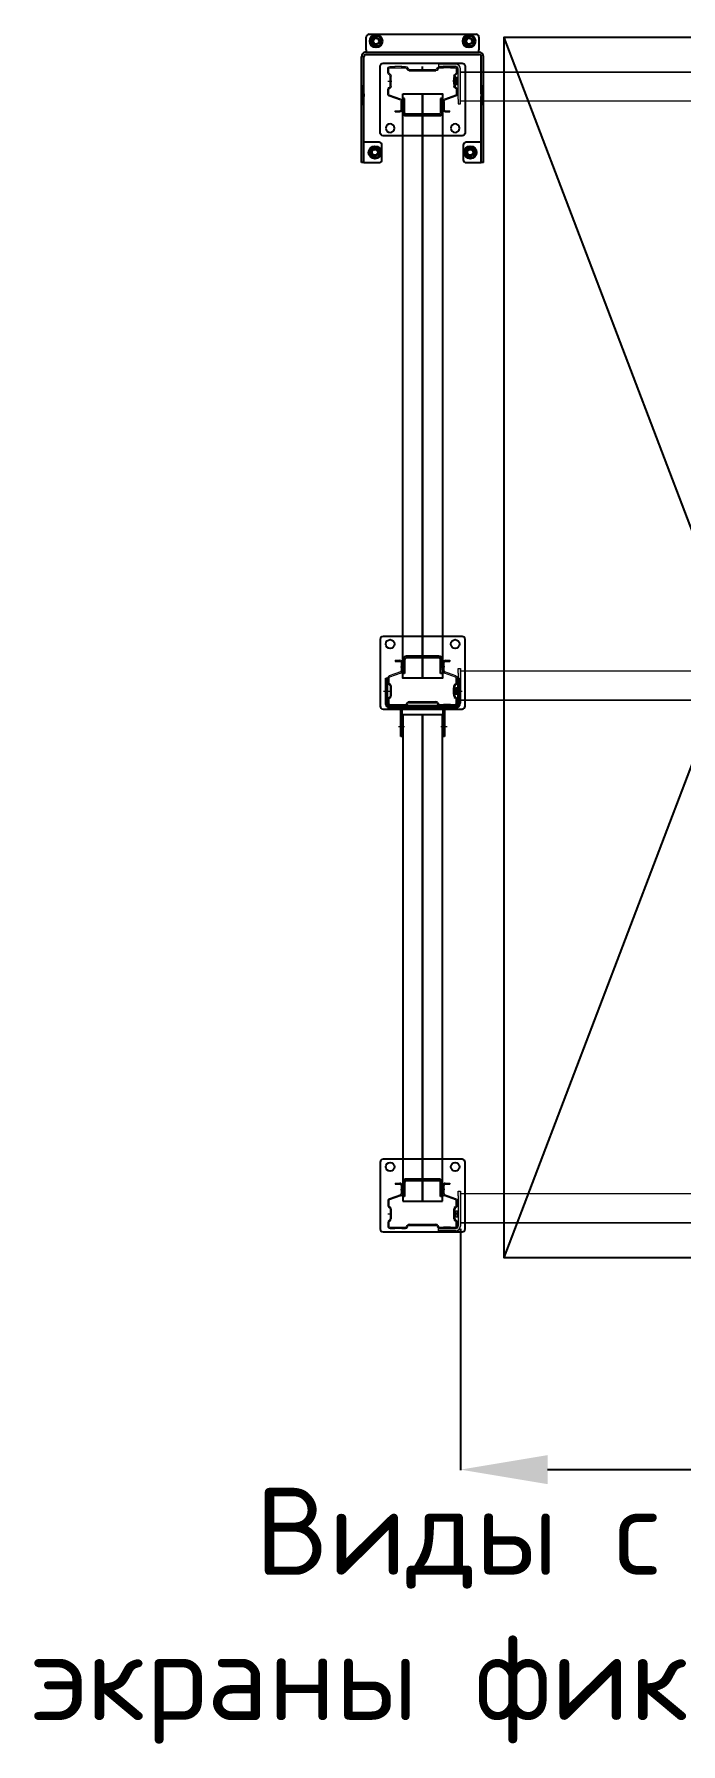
# Model space of a CAD drawing. Header units: millimetres. Extents: x 2140 to 223837, y 2113 to 170313.
# Drawn here: x 189163 to 190275, y 106030 to 108973 of the extents above; entities that cross this region are included whole.
import ezdxf

# ---------------------------------------------------------------- set-up
doc = ezdxf.new("R2010")
doc.units = ezdxf.units.MM
for name, pattern in [('CENTERX2', [20.32, 12.7, -2.54, 2.54, -2.54]), ('HIDDEN', [1.905, 1.27, -0.635]), ('PHANTOM', [12.7, 6.35, -1.27, 1.27, -1.27, 1.27, -1.27])]:
    doc.linetypes.add(name, pattern=pattern)
for name, color, linetype in [('0_ANNOT_Dimensions', 7, 'Continuous'), ('2.Стойка', 7, 'Continuous'), ('отбойники', 1, 'Continuous'), ('Размеры', 7, 'Continuous'), ('Сетка def', 7, 'Continuous')]:
    doc.layers.add(name, color=color, linetype=linetype)
doc.layers.add('1.Балка', color=5, linetype='Continuous', lineweight=0)
doc.layers.add('3.Опора', color=7, linetype='Continuous', lineweight=0)
doc.styles.get("Standard").update_dxf_attribs({"font": 'isocpeur.ttf'})
doc.styles.add('Курсив', font='isocpeui.ttf')
doc.dimstyles.new('150', dxfattribs={"dimtxt": 150, "dimasz": 150, "dimexe": 1, "dimexo": 10, "dimgap": 40, "dimtad": 1, "dimdec": 0, "dimzin": 0, "dimdsep": 46, "dimtxsty": 'Standard', "dimcen": 0.09, "dimadec": 0, "dimazin": 0, "dimtfac": 1, "dimtdec": 0, "dimtofl": 0, "dimtmove": 0, "dimatfit": 3, "dimfxl": 1, "dimtolj": 1, "dimtzin": 0, "dimarcsym": 0})
doc.dimstyles.new('Рзм блок', dxfattribs={"dimtxt": 40, "dimasz": 80, "dimexe": 0.18, "dimexo": 0, "dimgap": 5, "dimtad": 1, "dimtoh": 1, "dimdec": 0, "dimzin": 0, "dimdsep": 46, "dimtxsty": 'Курсив', "dimblk": 'NONE', "dimcen": 0.09, "dimse1": 1, "dimse2": 1, "dimsd1": 1, "dimsd2": 1, "dimadec": 0, "dimazin": 0, "dimtfac": 1, "dimtdec": 0, "dimtofl": 0, "dimtmove": 0, "dimatfit": 2, "dimldrblk": 'NONE', "dimfxl": 0.18, "dimtolj": 1, "dimtzin": 0, "dimarcsym": 0})

# ---------------------------------------------------------------- blocks, each defined once
blk = doc.blocks.new('*D899')
at = {"layer": '0_ANNOT_Dimensions', "color": 0, "lineweight": -2, "transparency": 16777216}
for p, q in [((189896, 106916.5), (189896, 106500.7)), ((192596, 106916.5), (192596, 106500.7)), ((190046, 106501.7), (192446, 106501.7))]:
    blk.add_line(p, q, dxfattribs=at)
at = {"layer": '0_ANNOT_Dimensions', "color": 0, "transparency": 16777216}
for points in [[(190046, 106526.7), (190046, 106476.7), (189896, 106501.7)], [(192446, 106526.7), (192446, 106476.7), (192596, 106501.7)]]:
    blk.add_solid(points, dxfattribs=at)
at = {"layer": 'Defpoints', "color": 0, "transparency": 16777216}
for p in [(189896, 106926.5), (192596, 106926.5), (192596, 106501.7)]:
    blk.add_point(p, dxfattribs=at)
at = {"layer": '0_ANNOT_Dimensions', "color": 0, "transparency": 16777216, "insert": (191246, 106616.7), "char_height": 150, "attachment_point": 5}
blk.add_mtext('\\A1;2700', dxfattribs=at)
blk = doc.blocks.new('Опора FSус 120')
at = {"layer": '3.Опора', "color": 0, "linetype": 'Continuous', "lineweight": 25}
for p, q in [((-73, 120), (-73, 5)), ((68, 125), (-68, 125)), ((73, 5), (73, 120)), ((28, 91), (-28, 91)), ((-34, 85), (-34, 71)), ((-34, 61), (-34, 71)), ((-31, 61), (-34, 61)), ((-31, 85), (-31, 71)), ((-31, 71), (-31, 61)), ((28, 88), (-28, 88)), ((31, 71), (31, 85)), ((31, 61), (31, 71)), ((34, 61), (31, 61)), ((34, 71), (34, 85)), ((34, 71), (34, 61)), ((-68, 0), (68, 0))]:
    blk.add_line(p, q, dxfattribs=at)
at = {"layer": '3.Опора', "color": 0}
for p, q in [((-30, 73), (-35, 73)), ((30, 73), (35, 73))]:
    blk.add_line(p, q, dxfattribs=at)
for points in [[(-31, 77.5), (-34, 77.5), (-34, 68.5), (-31, 68.5)], [(31, 77.5), (34, 77.5), (34, 68.5), (31, 68.5)]]:
    blk.add_lwpolyline(points, close=True, dxfattribs=at)
at = {"layer": '3.Опора', "color": 0, "linetype": 'Continuous', "lineweight": 25}
for centre in [(-56, 112), (56, 112)]:
    blk.add_circle(centre, 7.5, dxfattribs=at)
for centre, radius, start, end in [((-68, 120), 5, 90, 180), ((68, 120), 5, 0, 90), ((-28, 85), 6, 90, 180), ((28, 85), 6, 0, 90), ((-28, 85), 3, 90, 180), ((28, 85), 3, 0, 90), ((-68, 5), 5, 180, 270), ((68, 5), 5, 270, 0)]:
    blk.add_arc(centre, radius, start, end, dxfattribs=at)
blk = doc.blocks.new('Стойка FSус 120')
at = {"color": 0, "linetype": 'ByBlock', "lineweight": 0}
for p, q in [((-47, 73), (-39, 73)), ((-47, 73), (-47, 71)), ((-47, 71), (-39, 71)), ((-38, 62), (-34, 62)), ((-37, 69), (-37, 54.8)), ((-35, 66.2), (-37, 66.2)), ((-35, 69), (-35, 54.8)), ((38, 62), (34, 62)), ((35, 54.8), (35, 69)), ((37, 66.2), (35, 66.2)), ((37, 54.8), (37, 69)), ((39, 73), (47, 73)), ((39, 71), (47, 71)), ((47, 73), (47, 71)), ((-60, 42.2), (-60, 34.6)), ((-58, 42.2), (-58, 34.6)), ((-58, 31.2), (-57, 30.6)), ((-38.3, 52.9), (-57.4, 46)), ((-57, 32.9), (-56, 32.3)), ((-37.6, 51), (-56.7, 44.1)), ((-37, 57.8), (-35, 57.8)), ((35, 57.8), (37, 57.8)), ((56.7, 44.1), (37.6, 51)), ((57.4, 46), (38.3, 52.9)), ((56, 32.3), (57, 32.9)), ((57, 30.6), (58, 31.2)), ((58, 34.6), (58, 42.2)), ((60, 34.6), (60, 42.2)), ((-60, 20), (-53, 20)), ((-60, 5.4), (-60, -1)), ((-57, 9.4), (-58, 8.8)), ((-58, 5.4), (-58, -1)), ((-56, 7.7), (-57, 7.1)), ((-56, 28.8), (-56, 11.2)), ((-56, 25.5), (-54, 25.5)), ((-54, 14.5), (-56, 14.5)), ((-54, 28.8), (-54, 11.2)), ((-27.6, -2), (-26.4, 0)), ((-23, 2), (23, 2)), ((-23, 0), (23, 0)), ((26.4, 0), (27.6, -2)), ((60, 20), (53, 20)), ((54, 11.2), (54, 28.8)), ((56, 25.5), (54, 25.5)), ((54, 14.5), (56, 14.5)), ((56, 11.2), (56, 28.8)), ((57, 7.1), (56, 7.7)), ((58, 8.8), (57, 9.4)), ((58, -1), (58, 5.4)), ((60, -1), (60, 5.4)), ((-56, -3), (-48, -3)), ((-56, -5), (-48, -5)), ((-48, -3), (-46.1, -3)), ((-48, -3), (-48, -5)), ((-46.1, -5), (-48, -5)), ((-46.1, -3), (-45.6, -3)), ((-45.6, -5), (-46.1, -5)), ((-45.6, -3), (-36.5, -3)), ((-36.5, -5), (-45.6, -5)), ((-36.5, -3), (-36, -3)), ((-36, -5), (-36.5, -5)), ((-36, -3), (-29.3, -3)), ((-36, -3), (-36, -5)), ((-36, -5), (-29.3, -5)), ((-25.8, -3), (-24.7, -1)), ((24.7, -1), (25.8, -3)), ((29.3, -3), (36, -3)), ((29.3, -5), (36, -5)), ((36.5, -3), (36, -3)), ((36, -3), (36, -5)), ((36, -5), (36.5, -5)), ((45.6, -3), (36.5, -3)), ((36.5, -5), (45.6, -5)), ((46.1, -3), (45.6, -3)), ((45.6, -5), (46.1, -5)), ((48, -3), (46.1, -3)), ((46.1, -5), (48, -5)), ((48, -3), (56, -3)), ((48, -3), (48, -5)), ((48, -5), (56, -5))]:
    blk.add_line(p, q, dxfattribs=at)
for centre, radius, start, end in [((-39, 69), 4, 0, 90), ((-39, 69), 2, 0, 90), ((39, 69), 4, 90, 180), ((39, 69), 2, 90, 180), ((-56, 42.2), 4, 110, 180), ((-56, 34.6), 4, 180, 240), ((-56, 42.2), 2, 110, 180), ((-56, 34.6), 2, 180, 240), ((-58, 28.8), 2, 0, 60), ((-58, 28.8), 4, 0, 60), ((-39, 54.8), 2, 290, 0), ((-39, 54.8), 4, 290, 0), ((39, 54.8), 4, 180, 250), ((39, 54.8), 2, 180, 250), ((58, 28.8), 4, 120, 180), ((58, 28.8), 2, 120, 180), ((56, 42.2), 2, 0, 70), ((56, 34.6), 2, 300, 0), ((56, 42.2), 4, 0, 70), ((56, 34.6), 4, 300, 0), ((-56, 5.4), 4, 120, 180), ((-56, 5.4), 2, 120, 180), ((-58, 11.2), 2, 300, 0), ((-58, 11.2), 4, 300, 0), ((-23, -2), 4, 90, 150), ((-23, -2), 2, 90, 150), ((23, -2), 4, 30, 90), ((23, -2), 2, 30, 90), ((58, 11.2), 4, 180, 240), ((58, 11.2), 2, 180, 240), ((56, 5.4), 2, 0, 60), ((56, 5.4), 4, 0, 60), ((-56, -1), 4, 180, 270), ((-56, -1), 2, 180, 270), ((-29.3, -1), 2, 270, 330), ((-29.3, -1), 4, 270, 330), ((29.3, -1), 4, 210, 270), ((29.3, -1), 2, 210, 270), ((56, -1), 2, 270, 0), ((56, -1), 4, 270, 0)]:
    blk.add_arc(centre, radius, start, end, dxfattribs=at)
blk = doc.blocks.new('*D343')
at = {"layer": 'Defpoints', "color": 0, "linetype": 'ByBlock', "transparency": 16777216}
for p in [(805541.9, 483078.5), (805541.9, 483049.6), (808241.9, 483049.6)]:
    blk.add_point(p, dxfattribs=at)
at = {"layer": 'Defpoints', "color": 0, "linetype": 'ByBlock', "transparency": 16777216, "insert": (808201.1, 483093.6), "char_height": 20, "attachment_point": 5, "style": 'Курсив'}
blk.add_mtext('\\A1;2700', dxfattribs=at)
blk = doc.blocks.new('_None')
blk = doc.blocks.new('*D344')
at = {"layer": 'Defpoints', "color": 0, "linetype": 'ByBlock', "transparency": 16777216}
for p in [(805541.9, 482068.6), (808241.9, 482068.6), (805541.9, 482039.7)]:
    blk.add_point(p, dxfattribs=at)
at = {"layer": 'Defpoints', "color": 0, "linetype": 'ByBlock', "transparency": 16777216, "insert": (808201.1, 482054.8), "char_height": 20, "attachment_point": 5, "style": 'Курсив'}
blk.add_mtext('\\A1;2700', dxfattribs=at)
blk = doc.blocks.new('*U1979')
at = {"layer": 'Размеры', "color": 251, "true_color": 0x636466}
for p, q in [((-10, 0), (-5, 8.7)), ((-5, -8.7), (-10, 0)), ((-5, 8.7), (5, 8.7)), ((5, 8.7), (10, 0)), ((10, 0), (5, -8.7)), ((5, -8.7), (-5, -8.7))]:
    blk.add_line(p, q, dxfattribs=at)
for radius in [11, 5]:
    blk.add_circle((0, 0), radius, dxfattribs=at)
blk = doc.blocks.new('*U1980')
at = {"layer": 'Размеры', "color": 251, "true_color": 0x636466}
for p, q in [((-10, 0), (-5, 8.7)), ((-5, -8.7), (-10, 0)), ((-5, 8.7), (5, 8.7)), ((5, 8.7), (10, 0)), ((10, 0), (5, -8.7)), ((5, -8.7), (-5, -8.7))]:
    blk.add_line(p, q, dxfattribs=at)
for radius in [11, 5]:
    blk.add_circle((0, 0), radius, dxfattribs=at)
blk = doc.blocks.new('*U1981')
at = {"layer": 'Размеры', "color": 251, "true_color": 0x636466}
for p, q in [((-10, 0), (-5, 8.7)), ((-5, -8.7), (-10, 0)), ((-5, 8.7), (5, 8.7)), ((5, 8.7), (10, 0)), ((10, 0), (5, -8.7)), ((5, -8.7), (-5, -8.7))]:
    blk.add_line(p, q, dxfattribs=at)
for radius in [11, 5]:
    blk.add_circle((0, 0), radius, dxfattribs=at)
blk = doc.blocks.new('*U1975')
at = {"layer": 'Размеры', "color": 251, "true_color": 0x636466}
for p, q in [((-10, 0), (-5, 8.7)), ((-5, -8.7), (-10, 0)), ((-5, 8.7), (5, 8.7)), ((5, 8.7), (10, 0)), ((10, 0), (5, -8.7)), ((5, -8.7), (-5, -8.7))]:
    blk.add_line(p, q, dxfattribs=at)
for radius in [11, 5]:
    blk.add_circle((0, 0), radius, dxfattribs=at)
blk = doc.blocks.new('*U1875')
h = blk.add_hatch(color=0)
h.dxf.hatch_style = 1
h.paths.add_polyline_path([(105, 160.2), (101, 160.2), (101, 159.9), (101, 59.9), (105, 59.9)])
h.paths.add_polyline_path([(-101, 160.2), (-105, 160.2), (-105, 59.7), (-101, 59.7)])
h.paths.add_polyline_path([(105, -21.8), (105, 28.9), (101, 28.9), (101, -21.6), (101, -21.8, -0.414214), (97, -25.8), (-97, -25.8, -0.414214), (-101, -21.8), (-101, 28.7), (-105, 28.7), (-105, -21.8, 0.414214), (-97, -29.8), (97, -29.8, 0.414214)])
at = {"color": 0, "linetype": 'Continuous', "lineweight": 25}
for p, q in [((-105, 160.2), (-101, 160.2)), ((-105, 160.2), (-105, 46.3)), ((-101, 160.2), (-101, 159.9)), ((-97, 160.2), (-101, 160.2)), ((-101, 159.9), (-101, 46.3)), ((-75, 160.2), (-97, 160.2)), ((-70, 130.2), (-70, 155.2)), ((70, 155.2), (70, 130.2)), ((97, 160.2), (75, 160.2)), ((101, 160.2), (97, 160.2)), ((101, 160.2), (105, 160.2)), ((101, 159.9), (101, 160.2)), ((101, 159.9), (101, 46.3)), ((105, 160.2), (105, 159.9)), ((105, 159.9), (105, 46.3)), ((-101, 125.2), (-97, 125.2)), ((-97, 125.2), (-75, 125.2)), ((75, 125.2), (97, 125.2)), ((97, 125.2), (101, 125.2)), ((-105, 46.3), (-105, 41.6)), ((-105, 46.3), (-105, 41.6)), ((-105, 46.3), (-105, 41.6)), ((-105, 41.6), (-105, -21.8)), ((-105, 41.6), (-105, -21.8)), ((-101, 41.6), (-101, 46.3)), ((-101, 41.6), (-101, 46.3)), ((-101, 41.6), (-101, 46.3)), ((-101, 41.6), (-101, -21.8)), ((-101, 41.6), (-101, -21.8)), ((101, 46.6), (101, 41.8)), ((101, 46.6), (101, 41.8)), ((101, 41.6), (101, 46.3)), ((101, 41.8), (101, -21.6)), ((101, 41.6), (101, -21.8)), ((105, 41.8), (105, 46.6)), ((105, 41.8), (105, 46.6)), ((105, 46.3), (105, 41.6)), ((105, 41.8), (105, -21.6)), ((105, 41.6), (105, -21.8)), ((97, -25.8), (-97, -25.8)), ((97, -29.8), (-97, -29.8)), ((-97, -29.8), (-97, -33.8)), ((-97, -55.8), (-97, -33.8)), ((97, -33.8), (97, -29.8)), ((97, -33.8), (97, -55.8)), ((92, -60.8), (-92, -60.8))]:
    blk.add_line(p, q, dxfattribs=at)
at = {"color": 0}
for p, q in [((-100, 54.2), (-106, 54.2)), ((-100, 34.2), (-106, 34.2)), ((106, 54.4), (100, 54.4)), ((106, 34.4), (100, 34.4))]:
    blk.add_line(p, q, dxfattribs=at)
at = {"color": 61, "true_color": 0xedee99}
blk.add_line((0, 0), (0, -5), dxfattribs=at)
at = {"color": 0}
for points in [[(-101, 59.7), (-105, 59.7), (-105, 28.7), (-101, 28.7)], [(105, 59.9), (101, 59.9), (101, 28.9), (105, 28.9)]]:
    blk.add_lwpolyline(points, close=True, dxfattribs=at)
at = {"color": 0, "linetype": 'Continuous', "lineweight": 25}
for centre in [(-82, 142.7), (82, 142.7), (-80, -48.8), (80, -48.8)]:
    blk.add_circle(centre, 6, dxfattribs=at)
for centre, radius, start, end in [((-75, 155.2), 5, 0, 90), ((75, 155.2), 5, 90, 180), ((-75, 130.2), 5, 270, 0), ((75, 130.2), 5, 180, 270), ((-97, -21.8), 8, 180, 270), ((-97, -21.8), 4, 180, 270), ((97, -21.8), 8, 270, 0), ((97, -21.8), 4, 270, 0), ((-92, -55.8), 5, 180, 270), ((92, -55.8), 5, 270, 0)]:
    blk.add_arc(centre, radius, start, end, dxfattribs=at)
at = {"layer": 'отбойники', "color": 0, "rotation": 180}
for name, p in [('*U1981', (-82, 142.7)), ('*U1975', (82, 142.7)), ('*U1980', (-80, -48.8)), ('*U1979', (80, -48.8))]:
    blk.add_blockref(name, p, dxfattribs=at)
blk = doc.blocks.new('*D430')
at = {"layer": 'Defpoints', "color": 0, "linetype": 'ByBlock', "transparency": 16777216}
for p in [(5, 34.5), (2705, 34.5), (5, 1.9)]:
    blk.add_point(p, dxfattribs=at)
at = {"layer": 'Defpoints', "color": 0, "linetype": 'ByBlock', "transparency": 16777216, "insert": (2664.3, 17), "char_height": 20, "attachment_point": 5, "style": 'Курсив'}
blk.add_mtext('\\A1;2700', dxfattribs=at)
blk = doc.blocks.new('*D347')
at = {"layer": 'Defpoints', "color": 0, "transparency": 16777216}
for p in [(805616.9, 481059.1), (806416.9, 481059.1), (806416.9, 481059.1)]:
    blk.add_point(p, dxfattribs=at)
at = {"layer": 'Defpoints', "color": 0, "transparency": 16777216, "insert": (806016.9, 481104.1), "char_height": 80, "attachment_point": 5, "style": 'Курсив'}
blk.add_mtext('\\A1;800', dxfattribs=at)
blk = doc.blocks.new('*U429')
at = {"true_color": 0xc7c8ca}
h = blk.add_hatch(color=9, dxfattribs=at)
h.dxf.hatch_style = 1
h.paths.add_polyline_path([(5, 31), (5, 39), (1, 39), (1, 31), (1, -21, -0.414214), (-3, -25), (-24.5, -25), (-32.5, -25), (-32.5, -29), (-24.5, -29), (-3, -29, 0.414214), (5, -21)])
at = {"color": 61, "true_color": 0xedee99}
for points in [[(-6, 5.5), (-4, 5.5), (-4, -5.5), (-6, -5.5)], [(-2, 5.5), (0, 5.5), (0, -5.5), (-2, -5.5)]]:
    blk.add_lwpolyline(points, close=True, dxfattribs=at)
at = {"layer": '1.Балка', "color": 0, "linetype": 'ByBlock'}
for p, q in [((1, 39), (5, 39)), ((1, 31), (1, 39)), ((1, 31), (1, -21)), ((5, 39), (5, 31)), ((2705, 34.5), (5, 34.5)), ((5, 31), (5, -21)), ((-32.5, -29), (-32.5, -25)), ((-32.5, -25), (-24.5, -25)), ((-24.5, -29), (-32.5, -29)), ((-3, -25), (-24.5, -25)), ((-3, -29), (-24.5, -29)), ((5, -15.5), (2705, -15.5)), ((2705, -15.5), (5, -15.5))]:
    blk.add_line(p, q, dxfattribs=at)
for radius in [4, 8]:
    blk.add_arc((-3, -21), radius, 270, 0, dxfattribs=at)
at = {"layer": '2.Стойка', "color": 61, "linetype": 'ByBlock', "true_color": 0xedee99}
blk.add_line((0, 0), (-7.7, 0), dxfattribs=at)
at = {"layer": 'Defpoints', "color": 0, "linetype": 'ByBlock'}
dim = blk.add_linear_dim(base=(5, 1.9), p1=(2705, 34.5), p2=(5, 34.5), dimstyle='Рзм блок', override={"dimtxt": 20}, dxfattribs=at)
dim.commit()
dim.dimension.update_dxf_attribs({"geometry": '*D430', "text_midpoint": (2664.3, 1.9), "dimtype": 128})
blk = doc.blocks.new('Секц глубокие пал 2700 тип2')
h = blk.add_hatch(color=1)
h.dxf.hatch_style = 1
h.paths.add_polyline_path([(65, -62), (65, -70), (61, -70), (61, -62), (61, -10, 0.4142136), (57, -6), (35.5, -6), (27.5, -6), (27.5, -2), (35.5, -2), (57, -2, -0.4142136), (65, -10)])
h = blk.add_hatch(color=1)
h.dxf.hatch_style = 1
h.paths.add_polyline_path([(65, -1050), (65, -1042), (61, -1042), (61, -1050), (61, -1102, -0.4142136), (57, -1106), (35.5, -1106), (27.5, -1106), (27.5, -1110), (35.5, -1110), (57, -1110, 0.4142136), (65, -1102)])
at = {"color": 0, "linetype": 'Continuous', "lineweight": 25}
for p, q in [((-63, -1059), (-60.5, -1059)), ((-63, -1064), (-63, -1059)), ((-60.5, -1059), (-60.5, -1064)), ((60.5, -1059), (63, -1059)), ((60.5, -1064), (60.5, -1059)), ((63, -1059), (63, -1064)), ((-63, -1104), (-63, -1064)), ((-60.5, -1104), (-60.5, -1064)), ((60.5, -1064), (60.5, -1104)), ((63, -1064), (63, -1104)), ((58, -1106.5), (-58, -1106.5)), ((58, -1109), (-58, -1109)), ((-37.5, -1154), (-37.5, -1111.5)), ((-35, -1154), (-35, -1111.5)), ((35, -1111.5), (35, -1154)), ((37.5, -1111.5), (37.5, -1154)), ((-37.5, -1159), (-37.5, -1154)), ((-35, -1159), (-37.5, -1159)), ((-35, -1154), (-35, -1159)), ((35, -1159), (35, -1154)), ((37.5, -1159), (35, -1159)), ((37.5, -1154), (37.5, -1159))]:
    blk.add_line(p, q, dxfattribs=at)
at = {"color": 0, "linetype": 'CENTERX2', "lineweight": 18}
for p, q in [((-67, -1081), (-56.5, -1081)), ((55.1, -1081), (67.98, -1081)), ((-41.5, -1142), (-31, -1142)), ((31.17, -1142), (42.01, -1142))]:
    blk.add_line(p, q, dxfattribs=at)
at = {"color": 0, "linetype": 'HIDDEN', "lineweight": 18}
for p, q in [((-60.5, -1075.5), (-63, -1075.5)), ((-63, -1086.5), (-60.5, -1086.5)), ((63, -1075.5), (60.5, -1075.5)), ((60.5, -1086.5), (63, -1086.5)), ((-32.5, -1106.5), (-32.5, -1109)), ((32.5, -1106.5), (32.5, -1109)), ((-35, -1137.5), (-37.5, -1137.5)), ((-37.5, -1146.5), (-35, -1146.5)), ((37.5, -1137.5), (35, -1137.5)), ((35, -1146.5), (37.5, -1146.5))]:
    blk.add_line(p, q, dxfattribs=at)
at = {"color": 0, "linetype": 'PHANTOM', "lineweight": 18}
for p, q in [((-60.5, -1104), (-63, -1104)), ((-60.5, -1104), (-63, -1104)), ((-58, -1106.5), (-58, -1109)), ((-58, -1106.5), (-58, -1109)), ((-35, -1111.5), (-37.5, -1111.5)), ((-35, -1111.5), (-37.5, -1111.5)), ((35, -1111.5), (37.5, -1111.5)), ((35, -1111.5), (37.5, -1111.5)), ((58, -1106.5), (58, -1109)), ((58, -1106.5), (58, -1109)), ((60.5, -1104), (63, -1104)), ((60.5, -1104), (63, -1104))]:
    blk.add_line(p, q, dxfattribs=at)
for p, q in [((0, -1122), (-34, -1122)), ((-34, -1122), (-34, -1959)), ((0, -1959), (0, -1122)), ((34, -1122), (0, -1122)), ((0, -1122), (0, -1959)), ((34, -1959), (34, -1122)), ((-34, -1959), (0, -1959)), ((0, -1959), (34, -1959))]:
    blk.add_line(p, q)
at = {"color": 1}
blk.add_lwpolyline([(140, 44), (140, -2056), (940, -2056), (940, 44), (140, 44), (940, -2056), (940, 44), (140, -2056)], dxfattribs=at)
at = {"color": 61, "true_color": 0xedee99}
for points in [[(54, -36.5), (56, -36.5), (56, -25.5), (54, -25.5)], [(58, -36.5), (60, -36.5), (60, -25.5), (58, -25.5)], [(54, -1075.5), (56, -1075.5), (56, -1086.5), (54, -1086.5)], [(58, -1075.5), (60, -1075.5), (60, -1086.5), (58, -1086.5)]]:
    blk.add_lwpolyline(points, close=True, dxfattribs=at)
at = {"color": 18, "true_color": 0x000000}
for points in [[(-34, -53), (0, -53), (0, -1059), (-34, -1059)], [(0, -53), (34, -53), (34, -1059), (0, -1059)]]:
    blk.add_lwpolyline(points, close=True, dxfattribs=at)
at = {"color": 0, "linetype": 'Continuous', "lineweight": 25}
for centre, radius, start, end in [((-58, -1104), 5, 180, 270), ((-58, -1104), 2.5, 180, 270), ((-32.5, -1111.5), 5, 150, 180), ((-32.5, -1111.5), 2.5, 90, 180), ((32.5, -1111.5), 2.5, 0, 90), ((32.5, -1111.5), 5, 0, 30), ((58, -1104), 2.5, 270, 0), ((58, -1104), 5, 270, 0)]:
    blk.add_arc(centre, radius, start, end, dxfattribs=at)
at = {"color": 0, "linetype": 'HIDDEN', "lineweight": 18}
for centre, start, end in [((-32.5, -1111.5), 90, 150), ((32.5, -1111.5), 30, 90)]:
    blk.add_arc(centre, 5, start, end, dxfattribs=at)
at = {"layer": '1.Балка', "color": 0, "linetype": 'ByBlock'}
for p, q in [((35.5, -2), (27.5, -2)), ((27.5, -2), (27.5, -6)), ((27.5, -6), (35.5, -6)), ((57, -2), (35.5, -2)), ((57, -6), (35.5, -6)), ((61, -62), (61, -10)), ((65, -62), (65, -10)), ((65, -15.5), (2765, -15.5)), ((61, -1050), (61, -1102)), ((65, -1050), (65, -1102)), ((27.5, -1110), (27.5, -1106)), ((27.5, -1106), (35.5, -1106)), ((35.5, -1110), (27.5, -1110)), ((57, -1106), (35.5, -1106)), ((57, -1110), (35.5, -1110))]:
    blk.add_line(p, q, dxfattribs=at)
at = {"layer": '1.Балка', "color": 1, "linetype": 'ByBlock'}
for p, q in [((2765, -15.5), (65, -15.5)), ((61, -62), (61, -70)), ((61, -70), (65, -70)), ((65, -70), (65, -62)), ((2765, -65.5), (65, -65.5)), ((61, -1042), (65, -1042)), ((61, -1050), (61, -1042)), ((65, -1042), (65, -1050)), ((2765, -1046.5), (65, -1046.5)), ((65, -1096.5), (2765, -1096.5)), ((2765, -1096.5), (65, -1096.5))]:
    blk.add_line(p, q, dxfattribs=at)
at = {"layer": '1.Балка', "color": 0, "linetype": 'ByBlock'}
for centre, radius, start, end in [((57, -10), 8, 0, 90), ((57, -10), 4, 0, 90), ((57, -1102), 4, 270, 0), ((57, -1102), 8, 270, 0)]:
    blk.add_arc(centre, radius, start, end, dxfattribs=at)
at = {"layer": '2.Стойка', "color": 61, "linetype": 'ByBlock', "true_color": 0xedee99}
for p, q in [((60, -31), (52.25, -31)), ((60, -1081), (52.25, -1081))]:
    blk.add_line(p, q, dxfattribs=at)
at = {"color": 1, "rotation": 180}
blk.add_blockref('*U1875', (0, -11), dxfattribs=at)
at = {"layer": '1.Балка', "color": 1, "lineweight": 0}
blk.add_blockref('*U429', (60, -1981), dxfattribs=at)
at = {"layer": '2.Стойка', "color": 18, "true_color": 0x000000, "xscale": -1, "rotation": 180}
blk.add_blockref('Стойка FSус 120', (0, -11), dxfattribs=at)
at = {"layer": '2.Стойка', "color": 51, "true_color": 0xf8f6b0}
blk.add_blockref('Стойка FSус 120', (0, -1101), dxfattribs=at)
at = {"layer": '2.Стойка', "color": 18, "true_color": 0x000000}
blk.add_blockref('Стойка FSус 120', (0, -1101), dxfattribs=at)
at = {"layer": '2.Стойка', "color": 0}
blk.add_blockref('Стойка FSус 120', (0, -2001), dxfattribs=at)
at = {"layer": '3.Опора', "color": 18, "true_color": 0x000000, "xscale": -1, "rotation": 180}
blk.add_blockref('Опора FSус 120', (0, 0), dxfattribs=at)
at = {"layer": '3.Опора', "color": 18, "true_color": 0x000000}
blk.add_blockref('Опора FSус 120', (0, -1112), dxfattribs=at)
at = {"layer": '3.Опора'}
blk.add_blockref('Опора FSус 120', (0, -2012), dxfattribs=at)
at = {"layer": 'Defpoints', "color": 1, "linetype": 'ByBlock'}
for base, p1, p2, picture, middle in [((65, -36.61), (2765, -65.5), (65, -65.5), '*D343', (2724.25, -36.61)), ((65, -1075.39), (2765, -1046.5), (65, -1046.5), '*D344', (2724.25, -1075.39))]:
    dim = blk.add_linear_dim(base=base, p1=p1, p2=p2, dimstyle='Рзм блок', override={"dimtxt": 20}, dxfattribs=at)
    dim.commit()
    dim.dimension.update_dxf_attribs({"geometry": picture, "text_midpoint": middle, "dimtype": 128, "insert": (-805476.87, -483115.09)})
at = {"layer": 'Defpoints', "color": 1}
dim = blk.add_linear_dim(base=(940, -2056), p1=(140, -2056), p2=(940, -2056), dimstyle='Рзм блок', override={"dimtxt": 80}, dxfattribs=at)
dim.commit()
dim.dimension.update_dxf_attribs({"geometry": '*D347', "text_midpoint": (540, -2011), "insert": (-805476.87, -483115.09)})

msp = doc.modelspace()

# ---------------------------------------------------------------- block references
msp.add_blockref('Секц глубокие пал 2700 тип2', (189831, 108923))

# ---------------------------------------------------------------- texts
at = {"layer": 'Сетка def', "color": 0, "insert": (191227.5, 106250.2), "char_height": 150, "width": 5651.487, "attachment_point": 5}
msp.add_mtext('Виды с экранами (одиночный ряд)\\Pэкраны фиксируются саморезами на балках', dxfattribs=at)

# ---------------------------------------------------------------- dimensions: what is measured, and where the dimension line sits
at = {"layer": '0_ANNOT_Dimensions'}
dim = msp.add_linear_dim(base=(192596, 106501.7), p1=(189896, 106926.5), p2=(192596, 106926.5), dimstyle='150', dxfattribs=at)
dim.commit()
dim.dimension.update_dxf_attribs({"geometry": '*D899', "text_midpoint": (191246, 106616.7)})

doc.saveas('drawing.dxf')
